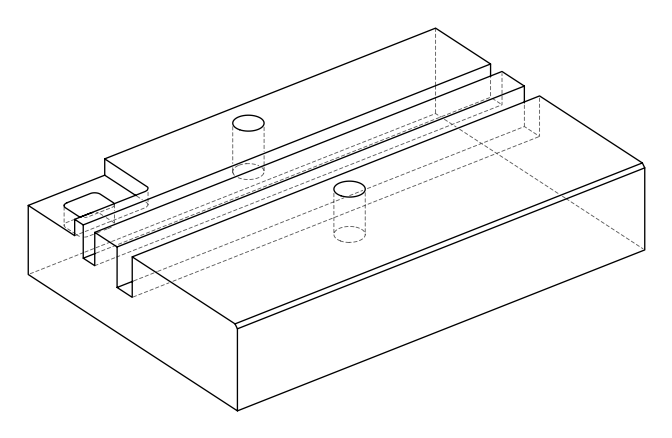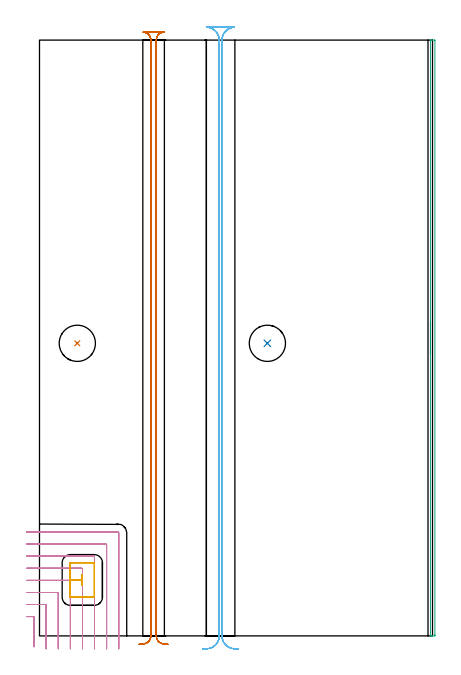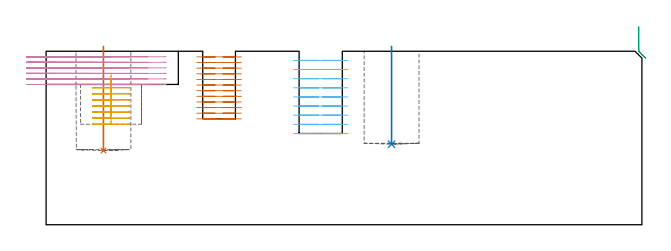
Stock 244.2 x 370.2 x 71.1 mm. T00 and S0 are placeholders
(PLAN: 7 operations, 4 tool changes, 47.6 min)
(1 INDEXABLE_INSERT_DRILL_BLIND_HOLE_FROM_SOLID | STEP1POCKET | NXT0302_016 | 0.17 min | 16060 mm3)
(2 INDEXABLE_INSERT_DRILL_BLIND_HOLE_FROM_SOLID_1 | STEP1POCKET_1 | NXT0302_016 | 0.16 min | 15029 mm3)
(3 AREA_MILL | FG_CHAMFER_SURFACE | UGT0205_001 | 3.12 min | 1451 mm3)
(4 MILL_CORNER_NOTCH_RECTANGULAR | CORNER_NOTCH_RECTANGULAR | NXT0201_013 | Follow Part, ap 2.5, ae 75% | 8.39 min | 51147 mm3)
(5 MILL_RECTANGULAR_POCKET | POCKET_RECTANGULAR_STRAIGHT | NXT0201_013 | Follow Part, ap 2.5, ae 75% | 1.93 min | 12474 mm3)
(6 MILL_RECTANGULAR_SLOT | SLOT_RECTANGULAR | NXT0201_012 | Follow Part, ap 4, ae 75% | 14.74 min | 220828 mm3)
(7 MILL_RECTANGULAR_SLOT_1 | SLOT_RECTANGULAR_1 | NXT0201_013 | Follow Part, ap 2.5, ae 75% | 19.1 min | 137411 mm3)
(TOOL NXT0302_016 | Index. Insert Drill 22.5mm [880-D2250L25-03] | D22.5 PA176 FL68 Z2)
(TOOL UGT0205_001 | Chamfer Mill 20 x 3 x 45 deg. | D20 FL50 Z2)
(TOOL NXT0201_013 | ENDMILL 10mm | D10 FL30 Z4)
(TOOL NXT0201_012 | ENDMILL 16mm [2P460-1600-NA 1630] | D16 FL38 Z6)
(OP 1 INDEXABLE_INSERT_DRILL_BLIND_HOLE_FROM_SOLID)
G17 G21 G94 G90
T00 M6
G54
G17 G0 G90 X23.5 Y181.8 S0 M3
G43 Z81.1 H1
G94 G81 G98 Z30.4 F250. R73.1
G80
M5
M2
(OP 2 INDEXABLE_INSERT_DRILL_BLIND_HOLE_FROM_SOLID_1)
G17 G21 G94 G90
T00 M6
G54
G17 G0 G90 X141.6 Y181.8 S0 M3
G43 Z81.1 H1
G94 G81 G98 Z33. F250. R73.1
G80
M5
M2
(OP 3 AREA_MILL)
G17 G21 G94 G90
T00 M6
G54
G17 G0 G90 X242.9 Y175.1 S1061 M3
G43 Z81.1 H0
G94 G1 Y175.138 Z80.228 F250.
Y175.252 Z79.364
Y175.441 Z78.512
Y175.703 Z77.68
Y176.037 Z76.874
Y176.44 Z76.1
Y176.909 Z75.364
Y177.44 Z74.672
Y178.029 Z74.029
Y178.672 Z73.44
Y179.364 Z72.908
Y180.1 Z72.44
Y180.874 Z72.037
Y181.68 Z71.703
Y182.512 Z71.441
Y183.364 Z71.252
Y184.228 Z71.138
Y185.1 Z71.1
Y370.029
X242.903 Y370.191 Z71.088
X242.926 Y370.193 Z71.065
X243.295 Y370.2 Z70.704
X243.619 Z70.38
X244.3 Z69.695
X245.526 Z68.471
X245.691 Y370.198 Z68.305
X245.7 Y369.769 Z68.3
Y0.618
X245.699 Y0.43 Z68.301
X245.691 Y0.002 Z68.305
X245.526 Y0. Z68.471
X244.3 Z69.695
X243.619 Z70.38
X243.295 Z70.705
X242.926 Y0.007 Z71.065
X242.903 Y0.01 Z71.088
X242.9 Y0.172 Z71.1
Y185.1
Y185.972 Z71.138
Y186.837 Z71.252
Y187.688 Z71.441
Y188.52 Z71.703
Y189.326 Z72.037
Y190.1 Z72.44
Y190.836 Z72.908
Y191.528 Z73.44
Y192.171 Z74.029
Y192.76 Z74.672
Y193.292 Z75.364
Y193.76 Z76.1
Y194.163 Z76.874
Y194.497 Z77.68
Y194.759 Z78.512
Y194.948 Z79.364
Y195.062 Z80.228
Y195.1 Z81.1
M5
M2
(OP 4 MILL_CORNER_NOTCH_RECTANGULAR)
G17 G21 G94 G90
T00 M6
G54
G17 G0 G90 X-3.3 Y-6.756 S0 M3
G43 Z81.1 H0
Z68.833
G94 G1 Y-3.756 F250.
Y11.504 F500.
G3 X-3.796 Y12. R0.5
G1 X-5.
X-8. F250.
G0 Z81.1
X4.2 Y-8.
Z68.833
G1 Y-5.
Y19.004 F500.
G3 X3.704 Y19.5 R0.5
G1 X-5.
X-8. F250.
G0 Z81.1
X11.7 Y-8.
Z68.833
G1 Y-5.
Y26.504 F500.
G3 X11.204 Y27. R0.5
G1 X-5.
X-8. F250.
G0 Z81.1
X19.2 Y-8.
Z68.833
G1 Y-5.
Y34.004 F500.
G3 X18.704 Y34.5 R0.5
G1 X-5.
X-8. F250.
G0 Z81.1
X26.7 Y-8.
Z68.833
G1 Y-5.
Y41.503 F500.
G3 X26.203 Y42. R0.5
G1 X-5.
X-8. F250.
G0 Z81.1
X34.2 Y-8.
Z68.833
G1 Y-5.
Y49.003 F500.
G3 X33.703 Y49.5 R0.5
G1 X-5.
X-8. F250.
G0 Z81.1
X41.7 Y-8.
Z68.833
G1 Y-5.
Y56.503 F500.
G3 X41.203 Y57. R0.5
G1 X-5.
X-8. F250.
G0 Z81.1
X49.2 Y-8.
Z68.833
G1 Y-5.
Y64.003 F500.
G3 X48.703 Y64.5 R0.5
G1 X-5.
X-8. F250.
G0 Z81.1
X-3.3 Y-6.756
Z66.567
G1 Y-3.756
Y11.504 F500.
G3 X-3.796 Y12. R0.5
G1 X-5.
X-8. F250.
G0 Z81.1
X4.2 Y-8.
Z66.567
G1 Y-5.
Y19.004 F500.
G3 X3.704 Y19.5 R0.5
G1 X-5.
X-8. F250.
G0 Z81.1
X11.7 Y-8.
Z66.567
G1 Y-5.
Y26.504 F500.
G3 X11.204 Y27. R0.5
G1 X-5.
X-8. F250.
G0 Z81.1
X19.2 Y-8.
Z66.567
G1 Y-5.
Y34.004 F500.
G3 X18.704 Y34.5 R0.5
G1 X-5.
X-8. F250.
G0 Z81.1
X26.7 Y-8.
Z66.567
G1 Y-5.
Y41.503 F500.
G3 X26.203 Y42. R0.5
G1 X-5.
X-8. F250.
G0 Z81.1
X34.2 Y-8.
Z66.567
G1 Y-5.
Y49.003 F500.
G3 X33.703 Y49.5 R0.5
G1 X-5.
X-8. F250.
G0 Z81.1
X41.7 Y-8.
Z66.567
G1 Y-5.
Y56.503 F500.
G3 X41.203 Y57. R0.5
G1 X-5.
X-8. F250.
G0 Z81.1
X49.2 Y-8.
Z66.567
G1 Y-5.
Y64.003 F500.
G3 X48.703 Y64.5 R0.5
G1 X-5.
X-8. F250.
G0 Z81.1
X-3.3 Y-6.756
Z64.3
G1 Y-3.756
Y11.504 F500.
G3 X-3.796 Y12. R0.5
G1 X-5.
X-8. F250.
G0 Z81.1
X4.2 Y-8.
Z64.3
G1 Y-5.
Y19.004 F500.
G3 X3.704 Y19.5 R0.5
G1 X-5.
X-8. F250.
G0 Z81.1
X11.7 Y-8.
Z64.3
G1 Y-5.
Y26.504 F500.
G3 X11.204 Y27. R0.5
G1 X-5.
X-8. F250.
G0 Z81.1
X19.2 Y-8.
Z64.3
G1 Y-5.
Y34.004 F500.
G3 X18.704 Y34.5 R0.5
G1 X-5.
X-8. F250.
G0 Z81.1
X26.7 Y-8.
Z64.3
G1 Y-5.
Y41.503 F500.
G3 X26.203 Y42. R0.5
G1 X-5.
X-8. F250.
G0 Z81.1
X34.2 Y-8.
Z64.3
G1 Y-5.
Y49.003 F500.
G3 X33.703 Y49.5 R0.5
G1 X-5.
X-8. F250.
G0 Z81.1
X41.7 Y-8.
Z64.3
G1 Y-5.
Y56.503 F500.
G3 X41.203 Y57. R0.5
G1 X-5.
X-8. F250.
G0 Z81.1
X49.2 Y-8.
Z64.3
G1 Y-5.
Y64.003 F500.
G3 X48.703 Y64.5 R0.5
G1 X-5.
X-8. F250.
G0 Z81.1
X-3.3 Y-6.756
Z62.033
G1 Y-3.756
Y11.504 F500.
G3 X-3.796 Y12. R0.5
G1 X-5.
X-8. F250.
G0 Z81.1
X4.2 Y-8.
Z62.033
G1 Y-5.
Y19.004 F500.
G3 X3.704 Y19.5 R0.5
G1 X-5.
X-8. F250.
G0 Z81.1
X11.7 Y-8.
Z62.033
G1 Y-5.
Y26.504 F500.
G3 X11.204 Y27. R0.5
G1 X-5.
X-8. F250.
G0 Z81.1
X19.2 Y-8.
Z62.033
G1 Y-5.
Y34.004 F500.
G3 X18.704 Y34.5 R0.5
G1 X-5.
X-8. F250.
G0 Z81.1
X26.7 Y-8.
Z62.033
G1 Y-5.
Y41.503 F500.
G3 X26.203 Y42. R0.5
G1 X-5.
X-8. F250.
G0 Z81.1
X34.2 Y-8.
Z62.033
G1 Y-5.
Y49.003 F500.
G3 X33.703 Y49.5 R0.5
G1 X-5.
X-8. F250.
G0 Z81.1
X41.7 Y-8.
Z62.033
G1 Y-5.
Y56.503 F500.
G3 X41.203 Y57. R0.5
G1 X-5.
X-8. F250.
G0 Z81.1
X49.2 Y-8.
Z62.033
G1 Y-5.
Y64.003 F500.
G3 X48.703 Y64.5 R0.5
G1 X-5.
X-8. F250.
G0 Z81.1
X-3.3 Y-6.756
Z59.767
G1 Y-3.756
Y11.504 F500.
G3 X-3.796 Y12. R0.5
G1 X-5.
X-8. F250.
G0 Z81.1
X4.2 Y-8.
Z59.767
G1 Y-5.
Y19.004 F500.
G3 X3.704 Y19.5 R0.5
G1 X-5.
X-8. F250.
G0 Z81.1
X11.7 Y-8.
Z59.767
G1 Y-5.
Y26.504 F500.
G3 X11.204 Y27. R0.5
G1 X-5.
X-8. F250.
G0 Z81.1
X19.2 Y-8.
Z59.767
G1 Y-5.
Y34.004 F500.
G3 X18.704 Y34.5 R0.5
G1 X-5.
X-8. F250.
G0 Z81.1
X26.7 Y-8.
Z59.767
G1 Y-5.
Y41.503 F500.
G3 X26.203 Y42. R0.5
G1 X-5.
X-8. F250.
G0 Z81.1
X34.2 Y-8.
Z59.767
G1 Y-5.
Y49.003 F500.
G3 X33.703 Y49.5 R0.5
G1 X-5.
X-8. F250.
G0 Z81.1
X41.7 Y-8.
Z59.767
G1 Y-5.
Y56.503 F500.
G3 X41.203 Y57. R0.5
G1 X-5.
X-8. F250.
G0 Z81.1
X49.2 Y-8.
Z59.767
G1 Y-5.
Y64.003 F500.
G3 X48.703 Y64.5 R0.5
G1 X-5.
X-8. F250.
G0 Z81.1
X-3.3 Y-6.756
Z57.5
G1 Y-3.756
Y11.504 F500.
G3 X-3.796 Y12. R0.5
G1 X-5.
X-8. F250.
G0 Z81.1
X4.2 Y-8.
Z57.5
G1 Y-5.
Y19.004 F500.
G3 X3.704 Y19.5 R0.5
G1 X-5.
X-8. F250.
G0 Z81.1
X11.7 Y-8.
Z57.5
G1 Y-5.
Y26.504 F500.
G3 X11.204 Y27. R0.5
G1 X-5.
X-8. F250.
G0 Z81.1
X19.2 Y-8.
Z57.5
G1 Y-5.
Y34.004 F500.
G3 X18.704 Y34.5 R0.5
G1 X-5.
X-8. F250.
G0 Z81.1
X26.7 Y-8.
Z57.5
G1 Y-5.
Y41.503 F500.
G3 X26.203 Y42. R0.5
G1 X-5.
X-8. F250.
G0 Z81.1
X34.2 Y-8.
Z57.5
G1 Y-5.
Y49.003 F500.
G3 X33.703 Y49.5 R0.5
G1 X-5.
X-8. F250.
G0 Z81.1
X41.7 Y-8.
Z57.5
G1 Y-5.
Y56.503 F500.
G3 X41.203 Y57. R0.5
G1 X-5.
X-8. F250.
G0 Z81.1
X49.2 Y-8.
Z57.5
G1 Y-5.
Y64.003 F500.
G3 X48.703 Y64.5 R0.5
G1 X-5.
X-8. F250.
G0 Z81.1
M5
M2
(OP 5 MILL_RECTANGULAR_POCKET)
G17 G21 G94 G90
T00 M6
G54
G17 G0 G90 X26.675 Y34.655 S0 M3
G43 Z81.1 H0
Z61.642
G94 G1 Y38.075 Z60.725 F250.
X26.525 Z60.685
Y31.425 Z58.903
X26.675 Z58.863
Y38.075 Z57.081
X26.525 Z57.041
Y34.75 Z56.15
Y31.425 F500.
X26.675
Y38.075
X26.525
Y34.75
X19.1
Y24.1
X19.105 Y24.045
X19.145 Y24.005
X19.2 Y24.
X34.
X34.055 Y24.005
X34.095 Y24.045
X34.1 Y24.1
Y45.4
X34.095 Y45.455
X34.055 Y45.495
X34. Y45.5
X19.2
X19.145 Y45.495
X19.105 Y45.455
X19.1 Y45.4
Y34.75
Y33.75
G0 X26.675 Y34.655 Z59.15
G1 Y38.075 Z58.234 F250.
X26.525 Z58.193
Y31.425 Z56.411
X26.675 Z56.371
Y38.075 Z54.589
X26.525 Z54.549
Y34.75 Z53.658
Y31.425 F500.
X26.675
Y38.075
X26.525
Y34.75
X19.1
Y24.1
X19.105 Y24.045
X19.145 Y24.005
X19.2 Y24.
X34.
X34.055 Y24.005
X34.095 Y24.045
X34.1 Y24.1
Y45.4
X34.095 Y45.455
X34.055 Y45.495
X34. Y45.5
X19.2
X19.145 Y45.495
X19.105 Y45.455
X19.1 Y45.4
Y34.75
Y33.75
G0 X26.675 Y34.655 Z56.658
G1 Y38.075 Z55.742 F250.
X26.525 Z55.702
Y31.425 Z53.92
X26.675 Z53.88
Y38.075 Z52.098
X26.525 Z52.058
Y34.75 Z51.167
Y31.425 F500.
X26.675
Y38.075
X26.525
Y34.75
X19.1
Y24.1
X19.105 Y24.045
X19.145 Y24.005
X19.2 Y24.
X34.
X34.055 Y24.005
X34.095 Y24.045
X34.1 Y24.1
Y45.4
X34.095 Y45.455
X34.055 Y45.495
X34. Y45.5
X19.2
X19.145 Y45.495
X19.105 Y45.455
X19.1 Y45.4
Y34.75
Y33.75
G0 X26.675 Y34.655 Z54.167
G1 Y38.075 Z53.25 F250.
X26.525 Z53.21
Y31.425 Z51.428
X26.675 Z51.388
Y38.075 Z49.606
X26.525 Z49.566
Y34.75 Z48.675
Y31.425 F500.
X26.675
Y38.075
X26.525
Y34.75
X19.1
Y24.1
X19.105 Y24.045
X19.145 Y24.005
X19.2 Y24.
X34.
X34.055 Y24.005
X34.095 Y24.045
X34.1 Y24.1
Y45.4
X34.095 Y45.455
X34.055 Y45.495
X34. Y45.5
X19.2
X19.145 Y45.495
X19.105 Y45.455
X19.1 Y45.4
Y34.75
Y33.75
G0 X26.675 Y34.655 Z51.675
G1 Y38.075 Z50.759 F250.
X26.525 Z50.718
Y31.425 Z48.936
X26.675 Z48.896
Y38.075 Z47.114
X26.525 Z47.074
Y34.75 Z46.183
Y31.425 F500.
X26.675
Y38.075
X26.525
Y34.75
X19.1
Y24.1
X19.105 Y24.045
X19.145 Y24.005
X19.2 Y24.
X34.
X34.055 Y24.005
X34.095 Y24.045
X34.1 Y24.1
Y45.4
X34.095 Y45.455
X34.055 Y45.495
X34. Y45.5
X19.2
X19.145 Y45.495
X19.105 Y45.455
X19.1 Y45.4
Y34.75
Y33.75
G0 X26.675 Y34.655 Z49.183
G1 Y38.075 Z48.267 F250.
X26.525 Z48.227
Y31.425 Z46.445
X26.675 Z46.405
Y38.075 Z44.623
X26.525 Z44.583
Y34.75 Z43.692
Y31.425 F500.
X26.675
Y38.075
X26.525
Y34.75
X19.1
Y24.1
X19.105 Y24.045
X19.145 Y24.005
X19.2 Y24.
X34.
X34.055 Y24.005
X34.095 Y24.045
X34.1 Y24.1
Y45.4
X34.095 Y45.455
X34.055 Y45.495
X34. Y45.5
X19.2
X19.145 Y45.495
X19.105 Y45.455
X19.1 Y45.4
Y34.75
Y33.75
G0 X26.675 Y34.655 Z46.692
G1 Y38.075 Z45.775 F250.
X26.525 Z45.735
Y31.425 Z43.953
X26.675 Z43.913
Y38.075 Z42.131
X26.525 Z42.091
Y34.75 Z41.2
Y31.425 F500.
X26.675
Y38.075
X26.525
Y34.75
X19.1
Y24.1
X19.105 Y24.045
X19.145 Y24.005
X19.2 Y24.
X34.
X34.055 Y24.005
X34.095 Y24.045
X34.1 Y24.1
Y45.4
X34.095 Y45.455
X34.055 Y45.495
X34. Y45.5
X19.2
X19.145 Y45.495
X19.105 Y45.455
X19.1 Y45.4
Y34.75
Y33.75
G0 Z81.1
M5
M2
(OP 6 MILL_RECTANGULAR_SLOT)
G17 G21 G94 G90
T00 M6
G54
G17 G0 G90 X123.697 Y-8.23 S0 M3
G43 Z81.1 H1
Z67.355
G94 G1 X120.708 Y-7.97 F250.
G2 X113.4 Y0. R8. F500.
G1 Y370.2
G2 X121. Y378.19 R8.
G1 Y378.2
X104.1
Y378.19
G2 X111.7 Y370.2 R8.
G1 Y0.
G2 X104.392 Y-7.97 R8.
G1 X101.403 Y-8.23 F250.
G0 X123.697 Z63.611
G1 X120.708 Y-7.97
G2 X113.4 Y0. R8. F500.
G1 Y370.2
G2 X121. Y378.19 R8.
G1 Y378.2
X104.1
Y378.19
G2 X111.7 Y370.2 R8.
G1 Y0.
G2 X104.392 Y-7.97 R8.
G1 X101.403 Y-8.23 F250.
G0 X123.697 Z59.867
G1 X120.708 Y-7.97
G2 X113.4 Y0. R8. F500.
G1 Y370.2
G2 X121. Y378.19 R8.
G1 Y378.2
X104.1
Y378.19
G2 X111.7 Y370.2 R8.
G1 Y0.
G2 X104.392 Y-7.97 R8.
G1 X101.403 Y-8.23 F250.
G0 X123.697 Z56.122
G1 X120.708 Y-7.97
G2 X113.4 Y0. R8. F500.
G1 Y370.2
G2 X121. Y378.19 R8.
G1 Y378.2
X104.1
Y378.19
G2 X111.7 Y370.2 R8.
G1 Y0.
G2 X104.392 Y-7.97 R8.
G1 X101.403 Y-8.23 F250.
G0 X123.697 Z52.378
G1 X120.708 Y-7.97
G2 X113.4 Y0. R8. F500.
G1 Y370.2
G2 X121. Y378.19 R8.
G1 Y378.2
X104.1
Y378.19
G2 X111.7 Y370.2 R8.
G1 Y0.
G2 X104.392 Y-7.97 R8.
G1 X101.403 Y-8.23 F250.
G0 X123.697 Z48.633
G1 X120.708 Y-7.97
G2 X113.4 Y0. R8. F500.
G1 Y370.2
G2 X121. Y378.19 R8.
G1 Y378.2
X104.1
Y378.19
G2 X111.7 Y370.2 R8.
G1 Y0.
G2 X104.392 Y-7.97 R8.
G1 X101.403 Y-8.23 F250.
G0 X123.697 Z44.889
G1 X120.708 Y-7.97
G2 X113.4 Y0. R8. F500.
G1 Y370.2
G2 X121. Y378.19 R8.
G1 Y378.2
X104.1
Y378.19
G2 X111.7 Y370.2 R8.
G1 Y0.
G2 X104.392 Y-7.97 R8.
G1 X101.403 Y-8.23 F250.
G0 X123.697 Z41.144
G1 X120.708 Y-7.97
G2 X113.4 Y0. R8. F500.
G1 Y370.2
G2 X121. Y378.19 R8.
G1 Y378.2
X104.1
Y378.19
G2 X111.7 Y370.2 R8.
G1 Y0.
G2 X104.392 Y-7.97 R8.
G1 X101.403 Y-8.23 F250.
G0 X123.697 Z37.4
G1 X120.708 Y-7.97
G2 X113.4 Y0. R8. F500.
G1 Y370.2
G2 X121. Y378.19 R8.
G1 Y378.2
X104.1
Y378.19
G2 X111.7 Y370.2 R8.
G1 Y0.
G2 X104.392 Y-7.97 R8.
G1 X101.403 Y-8.23 F250.
G0 Z81.1
M5
M2
(OP 7 MILL_RECTANGULAR_SLOT_1)
G17 G21 G94 G90
T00 M6
G54
G17 G0 G90 X80.035 Y-5.298 S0 M3
G43 Z81.1 H0
Z68.792
G94 G1 X77.053 Y-4.97 F250.
G2 X72.6 Y0. R5. F500.
G1 Y370.2
G2 X77.284 Y375.19 R5.
G1 Y375.2
X64.516
Y375.19
G2 X69.2 Y370.2 R5.
G1 Y0.
G2 X64.747 Y-4.97 R5.
G1 X61.765 Y-5.298 F250.
G0 X80.035 Z66.483
G1 X77.053 Y-4.97
G2 X72.6 Y0. R5. F500.
G1 Y370.2
G2 X77.284 Y375.19 R5.
G1 Y375.2
X64.516
Y375.19
G2 X69.2 Y370.2 R5.
G1 Y0.
G2 X64.747 Y-4.97 R5.
G1 X61.765 Y-5.298 F250.
G0 X80.035 Z64.175
G1 X77.053 Y-4.97
G2 X72.6 Y0. R5. F500.
G1 Y370.2
G2 X77.284 Y375.19 R5.
G1 Y375.2
X64.516
Y375.19
G2 X69.2 Y370.2 R5.
G1 Y0.
G2 X64.747 Y-4.97 R5.
G1 X61.765 Y-5.298 F250.
G0 X80.035 Z61.867
G1 X77.053 Y-4.97
G2 X72.6 Y0. R5. F500.
G1 Y370.2
G2 X77.284 Y375.19 R5.
G1 Y375.2
X64.516
Y375.19
G2 X69.2 Y370.2 R5.
G1 Y0.
G2 X64.747 Y-4.97 R5.
G1 X61.765 Y-5.298 F250.
G0 X80.035 Z59.558
G1 X77.053 Y-4.97
G2 X72.6 Y0. R5. F500.
G1 Y370.2
G2 X77.284 Y375.19 R5.
G1 Y375.2
X64.516
Y375.19
G2 X69.2 Y370.2 R5.
G1 Y0.
G2 X64.747 Y-4.97 R5.
G1 X61.765 Y-5.298 F250.
G0 X80.035 Z57.25
G1 X77.053 Y-4.97
G2 X72.6 Y0. R5. F500.
G1 Y370.2
G2 X77.284 Y375.19 R5.
G1 Y375.2
X64.516
Y375.19
G2 X69.2 Y370.2 R5.
G1 Y0.
G2 X64.747 Y-4.97 R5.
G1 X61.765 Y-5.298 F250.
G0 X80.035 Z54.942
G1 X77.053 Y-4.97
G2 X72.6 Y0. R5. F500.
G1 Y370.2
G2 X77.284 Y375.19 R5.
G1 Y375.2
X64.516
Y375.19
G2 X69.2 Y370.2 R5.
G1 Y0.
G2 X64.747 Y-4.97 R5.
G1 X61.765 Y-5.298 F250.
G0 X80.035 Z52.633
G1 X77.053 Y-4.97
G2 X72.6 Y0. R5. F500.
G1 Y370.2
G2 X77.284 Y375.19 R5.
G1 Y375.2
X64.516
Y375.19
G2 X69.2 Y370.2 R5.
G1 Y0.
G2 X64.747 Y-4.97 R5.
G1 X61.765 Y-5.298 F250.
G0 X80.035 Z50.325
G1 X77.053 Y-4.97
G2 X72.6 Y0. R5. F500.
G1 Y370.2
G2 X77.284 Y375.19 R5.
G1 Y375.2
X64.516
Y375.19
G2 X69.2 Y370.2 R5.
G1 Y0.
G2 X64.747 Y-4.97 R5.
G1 X61.765 Y-5.298 F250.
G0 X80.035 Z48.017
G1 X77.053 Y-4.97
G2 X72.6 Y0. R5. F500.
G1 Y370.2
G2 X77.284 Y375.19 R5.
G1 Y375.2
X64.516
Y375.19
G2 X69.2 Y370.2 R5.
G1 Y0.
G2 X64.747 Y-4.97 R5.
G1 X61.765 Y-5.298 F250.
G0 X80.035 Z45.708
G1 X77.053 Y-4.97
G2 X72.6 Y0. R5. F500.
G1 Y370.2
G2 X77.284 Y375.19 R5.
G1 Y375.2
X64.516
Y375.19
G2 X69.2 Y370.2 R5.
G1 Y0.
G2 X64.747 Y-4.97 R5.
G1 X61.765 Y-5.298 F250.
G0 X80.035 Z43.4
G1 X77.053 Y-4.97
G2 X72.6 Y0. R5. F500.
G1 Y370.2
G2 X77.284 Y375.19 R5.
G1 Y375.2
X64.516
Y375.19
G2 X69.2 Y370.2 R5.
G1 Y0.
G2 X64.747 Y-4.97 R5.
G1 X61.765 Y-5.298 F250.
G0 Z81.1
M5
M2
